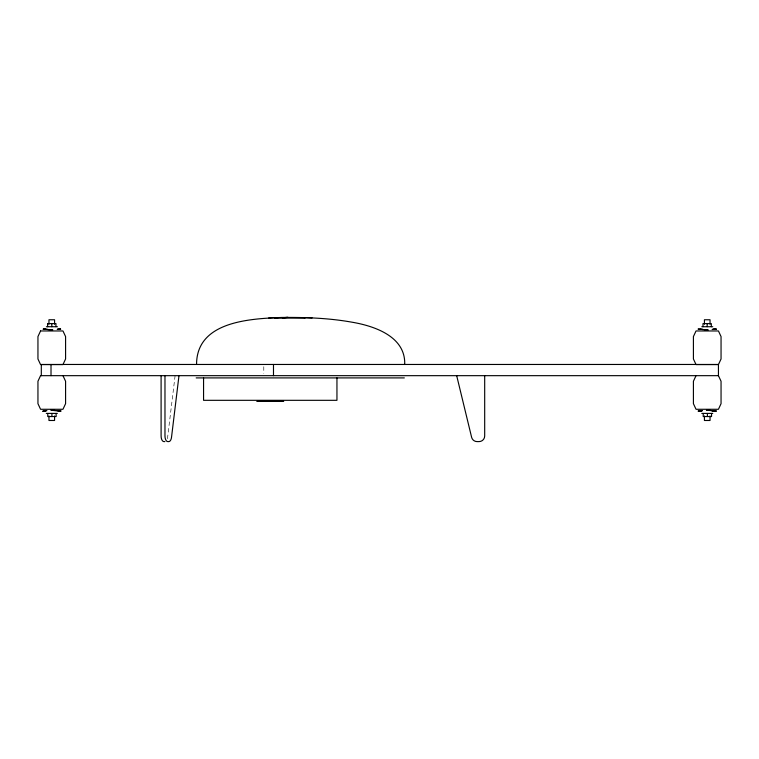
<?xml version="1.0" encoding="UTF-8"?>
<svg xmlns="http://www.w3.org/2000/svg" width="759" height="759" viewBox="0 0 759 759"><rect width="100%" height="100%" fill="white"/><g stroke="black" fill="none" stroke-linecap="round" stroke-linejoin="round"><path stroke-width="0.57" stroke-dasharray="3.79 2.85" d="M175.101 375.667L167.625 437.317A5.598 2.799 -90 0 1 167.084 439.527M263.79 366.701L263.79 373.428"/><path stroke-width="1.14" d="M47.58 326.683L47.646 323.6M51.811 326.683L51.811 323.6M55.91 326.683L55.976 323.6L47.58 323.6M702.995 326.683L702.995 323.6L711.325 323.6L711.325 326.683M707.16 326.683L707.16 323.6M178.982 375.667L171.515 437.317A5.598 2.799 -90 0 1 168.792 441.596L167.777 441.596A5.598 2.799 -90 0 1 164.978 435.998L164.978 375.667M60.597 410.913L61.1 411.055L58.965 410.97M696.031 375.667L693.413 381.265L693.413 403.674L696.031 409.281L718.441 409.281L721.05 403.674L721.05 381.265L718.441 375.667L718.441 364.462L41.309 364.462L41.309 375.667M718.441 364.576L721.05 358.979L721.05 336.569L718.441 330.962L696.031 330.962L693.413 336.569L693.413 358.979L696.031 364.576L718.261 364.576M43.519 410.894L42.789 411.217M47.381 329.349L45.692 329.397M56.346 410.79L50.91 410.202L55.17 410.477M702.73 329.349L698.033 329.083L708.156 329.937L703.897 329.662M711.819 410.79L716.515 411.055L706.392 410.202L710.652 410.477M43.481 411.179L44.696 410.97L42.921 411.255M712.445 329.463L716.515 329.083L712.151 329.501M698.963 411.179L702.398 410.638L698.033 411.055L701.79 410.723L700.785 410.799M43.975 411.093L45.54 410.837L44.629 410.97M715.576 328.989L712.767 329.415L713.764 329.34M48.557 329.662L52.807 329.937L45.54 329.302L46.441 329.434M44.885 410.79L45.948 410.714M45.474 410.837L45.948 410.752M46.925 410.638L46.697 410.676M58.082 329.368L57.352 329.397L59.752 329.064L57.342 329.425L58.092 329.397M46.014 410.752L45.312 410.799L46.014 410.714M404.708 364.462C405.733 336.531 374.424 325.972 351.834 322.167C328.694 318.03 305.109 317.234 281.646 317.461C249.578 318.733 196.562 321.437 196.562 364.462M43.453 410.894L44.003 410.856M59.24 329.321L60.72 329.226M43.937 410.856L44.952 410.79M59.306 329.321L58.358 329.378M268.762 317.964L275.204 317.642M274.483 317.774L305.127 317.774L274.483 317.774L278.088 317.642M46.375 326.731L57.418 326.731M701.79 326.731L712.767 326.731M718.441 375.667L40.559 375.667L37.95 381.265L37.95 403.674L40.559 409.281L62.969 409.281L65.587 403.674L65.587 381.265L62.969 375.667M196.173 377.906L404.329 377.906M256.808 401.435L283.695 401.435M46.308 413.408L57.352 413.408M701.79 413.408L712.767 413.408M164.912 441.596L163.897 441.596A5.598 2.799 90 0 1 161.098 435.998L161.098 375.667M304.093 317.623L312.082 317.936M43.064 329.226L44.06 329.283M60.151 410.894L60.663 410.913M56.963 410.676L56.223 410.581M44.952 329.349L45.426 329.378M44.487 329.321L45.018 329.349M58.775 410.79L57.656 410.714M58.709 410.79L59.24 410.818M43.994 329.283L44.553 329.321M59.174 410.818L59.733 410.856M57.286 410.714L58.187 410.828L57.722 410.714M59.667 410.856L60.217 410.894M702.113 329.425L702.862 329.586M46.764 329.425L47.513 329.586M712.445 410.714L711.686 410.553M701.79 329.415L700.102 329.169M712.767 410.723L714.447 410.97M44.686 329.178L45.606 329.311L44.031 329.055M43.548 328.96L44.098 329.055M456.681 375.667L471.624 437.317A5.598 5.598 0 0 0 477.069 441.596L479.09 441.596A5.598 5.598 0 0 0 484.688 435.998L484.688 375.667M711.553 413.465L711.553 416.539L703.223 416.539L703.223 413.465M710.035 324.245L710.035 319.757L704.428 319.757L704.428 324.245M710.035 415.998L710.035 420.486L704.428 420.486L704.428 415.998M707.388 413.465L707.388 416.539M336.949 377.906L336.949 400.316L203.564 400.316L203.564 377.906M273.487 364.462L273.487 375.667M56.081 413.465L56.147 416.539L47.751 416.539L47.751 413.465M54.572 324.245L54.572 319.757L48.965 319.757L48.965 324.245M54.572 415.998L54.572 420.486L48.965 420.486L48.965 415.998M51.916 413.465L51.916 416.539M51.014 364.462L51.014 375.667M40.559 330.962L37.95 336.569L37.95 358.979L40.559 364.576L62.969 364.576L65.587 358.979L65.587 336.569L62.969 330.962L40.559 330.962M60.236 328.96L59.686 329.045L60.227 328.989M286.143 317.461L282.215 317.774L288.097 317.404L286.143 317.461M59.031 410.961L58.12 410.828L59.041 410.97"/></g></svg>
